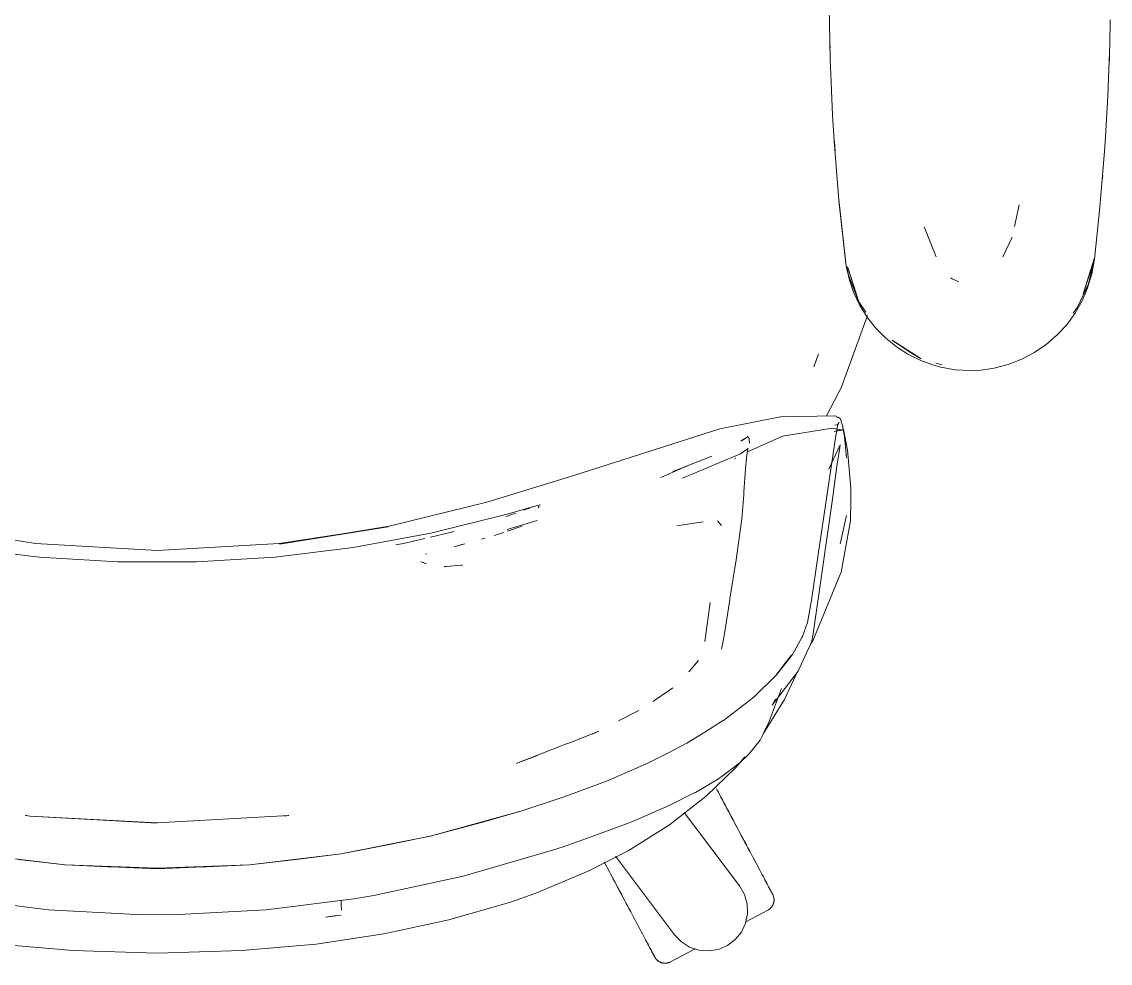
# Model space of a CAD drawing. Header units: millimetres. Extents: x 155927 to 326028, y -36033 to 97293.
# Drawn here: x 229629 to 230004, y 22044.8 to 22369.3 of the extents above; entities that cross this region are included whole.
import ezdxf

# ---------------------------------------------------------------- set-up
doc = ezdxf.new("R2010")
doc.units = ezdxf.units.MM
doc.header["$MEASUREMENT"] = 0
doc.layers.add('G-IMPT', color=8, linetype='CONTINUOUS', lineweight=9)
doc.layers.add('I-FURN', color=8, linetype='CONTINUOUS', lineweight=9)

msp = doc.modelspace()

# ---------------------------------------------------------------- linework, layer by layer
at = {"layer": 'G-IMPT'}
for p, q in [((229907.24, 22368.6), (229907.17, 22374.07)), ((229907.24, 22368.6), (229907.54, 22356.3)), ((230004.01, 22369.96), (230003.85, 22361.55)), ((229907.38, 22361.83), (229907.38, 22363.9)), ((229907.46, 22360.17), (229907.38, 22361.83)), ((230003.46, 22349.79), (230003.85, 22361.55)), ((229907.83, 22348.42), (229907.54, 22356.3)), ((230003.6, 22354.67), (230003.71, 22356.61)), ((230003.71, 22356.61), (230003.72, 22358.11)), ((230003.46, 22349.79), (230003.2, 22343.76)), ((229907.83, 22348.42), (229908.37, 22337.11)), ((230002.39, 22329.62), (230003.2, 22343.76)), ((229908.93, 22328.24), (229908.37, 22337.11)), ((229908.93, 22328.24), (229909.66, 22317.95)), ((229909.07, 22326.2), (229908.98, 22328.1)), ((230002.07, 22324.54), (230002.39, 22329.62)), ((229909.07, 22326.2), (229909.2, 22324.78)), ((230002.07, 22324.54), (230000.82, 22309.48)), ((229910.65, 22306.56), (229909.66, 22317.95)), ((230001.42, 22316.35), (230001.25, 22314.68)), ((229913, 22285.12), (229910.54, 22308.07)), ((229910.54, 22308.07), (229912.67, 22287.94)), ((230000.82, 22309.48), (230000.47, 22305.35)), ((229913, 22285.12), (229910.65, 22306.56)), ((229972.6, 22306.14), (229971.03, 22298.7)), ((230000.47, 22305.35), (229998.57, 22287.42)), ((229939.9, 22298.64), (229944.04, 22288.21)), ((229967, 22288.31), (229970.26, 22295.09)), ((229913, 22285.12), (229912.67, 22287.94)), ((229913, 22285.12), (229914.15, 22280.16)), ((229913.21, 22285.04), (229913.79, 22281.99)), ((229998.57, 22287.94), (229994.74, 22275.47)), ((229996.52, 22278.97), (229998.44, 22287.37)), ((229998.57, 22287.94), (229997.65, 22284.62)), ((229998.57, 22287.42), (229997.67, 22282.38)), ((229917.4, 22272.77), (229913.58, 22284.62)), ((229916.5, 22275.47), (229913.58, 22284.62)), ((229913.79, 22281.99), (229917.4, 22272.77)), ((229994.74, 22275.47), (229997.65, 22284.62)), ((229996.21, 22277.52), (229997.67, 22282.38)), ((229915.6, 22276.03), (229914.15, 22280.16)), ((229949.57, 22280.69), (229949.12, 22280.99)), ((229951.79, 22279.67), (229949.57, 22280.69)), ((229996.52, 22278.97), (229992.79, 22270.9)), ((229994.4, 22273.28), (229996.21, 22277.52)), ((229917.79, 22271.44), (229915.6, 22276.03)), ((229917.4, 22272.77), (229916.5, 22275.47)), ((229917.4, 22272.77), (229919.82, 22269.19)), ((229917.79, 22271.44), (229920.52, 22267.12)), ((229991.19, 22268.79), (229992.79, 22270.9)), ((229994.4, 22273.28), (229991.88, 22268.84)), ((229920.4, 22268.01), (229913.46, 22249.07)), ((229923.15, 22263.81), (229920.52, 22267.12)), ((229988.89, 22264.75), (229991.88, 22268.84)), ((229926.69, 22260.21), (229923.15, 22263.81)), ((229988.89, 22264.75), (229985.72, 22261.32)), ((229926.69, 22260.21), (229930.67, 22257.02)), ((229938.82, 22253.16), (229928.87, 22259.48)), ((229935.15, 22255.32), (229928.87, 22259.48)), ((229981.89, 22257.99), (229985.72, 22261.32)), ((229934.22, 22254.75), (229930.67, 22257.02)), ((229938.82, 22253.16), (229935.15, 22255.32)), ((229977.72, 22255.16), (229973.56, 22252.97)), ((229977.72, 22255.16), (229981.89, 22257.99)), ((229901.87, 22250.38), (229903.5, 22254.84)), ((229903.5, 22254.84), (229902.12, 22250.96)), ((229938.73, 22252.51), (229934.22, 22254.75)), ((229938.73, 22252.51), (229943.5, 22250.8)), ((229943.94, 22251.6), (229945.97, 22250.98)), ((229973.56, 22252.97), (229968.84, 22251.14)), ((229901.87, 22250.38), (229902.12, 22250.96)), ((229913.46, 22249.07), (229911.27, 22243.1)), ((229945.63, 22250.23), (229943.5, 22250.8)), ((229950.58, 22249.36), (229945.63, 22250.23)), ((229955.62, 22249.06), (229950.58, 22249.36)), ((229955.62, 22249.06), (229959.47, 22249.23)), ((229963.98, 22249.88), (229959.47, 22249.23)), ((229963.98, 22249.88), (229968.84, 22251.14)), ((229906.2, 22233.44), (229910.35, 22241.34)), ((229910.35, 22241.34), (229911.27, 22243.1)), ((229890.41, 22233.12), (229869.45, 22228.93)), ((229890.41, 22233.12), (229909.39, 22233.51)), ((229909.39, 22233.51), (229910.43, 22232.9)), ((229909.81, 22233.03), (229910.43, 22232.9)), ((229909.81, 22233.03), (229910.35, 22232.92)), ((229910.43, 22232.9), (229910.35, 22232.92)), ((229910.92, 22232.53), (229910.43, 22232.9)), ((229911.24, 22231.99), (229910.92, 22232.53)), ((229819.21, 22212.94), (229869.45, 22228.93)), ((229891.11, 22226.49), (229908.15, 22229.21)), ((229911.73, 22228.52), (229908.15, 22229.21)), ((229908.87, 22228.03), (229912.14, 22228.76)), ((229910.21, 22230.66), (229909.1, 22224.39)), ((229909.16, 22230.24), (229909.66, 22230.31)), ((229910.2, 22230.63), (229909.66, 22230.31)), ((229910.04, 22230.04), (229910.6, 22231.14)), ((229910.04, 22230.04), (229910.21, 22230.66)), ((229910.2, 22230.63), (229910.6, 22231.14)), ((229911.24, 22231.99), (229911.79, 22230.12)), ((229912.33, 22226.85), (229911.79, 22230.12)), ((229912.59, 22226.43), (229912.14, 22228.76)), ((229879.28, 22226.35), (229876.82, 22224.76)), ((229876.82, 22224.76), (229879.3, 22226.29)), ((229879.3, 22226.29), (229876.83, 22224.8)), ((229891.11, 22226.49), (229878.76, 22220.88)), ((229879.28, 22226.35), (229879.3, 22226.29)), ((229879.58, 22225.41), (229879.3, 22226.29)), ((229879.75, 22224.06), (229879.58, 22225.41)), ((229908.87, 22228.03), (229911.73, 22228.52)), ((229912.33, 22226.85), (229912.41, 22226.23)), ((229912.41, 22226.23), (229912.92, 22221.55)), ((229913.4, 22222.18), (229912.59, 22226.43)), ((229879.28, 22222.15), (229876.61, 22220.39)), ((229878.69, 22219.03), (229878.98, 22221.41)), ((229878.99, 22221.42), (229878.98, 22221.41)), ((229878.99, 22221.42), (229879.28, 22222.15)), ((229911.01, 22223.42), (229907.02, 22215.02)), ((229909.1, 22224.39), (229907.99, 22216.54)), ((229910.03, 22217.54), (229910.86, 22222.56)), ((229911.01, 22223.42), (229910.86, 22222.56)), ((229912.92, 22221.55), (229913.14, 22218.95)), ((229913.44, 22221.71), (229913.4, 22222.18)), ((229913.44, 22221.71), (229914.25, 22212.39)), ((229876.61, 22220.39), (229856.63, 22211.95)), ((229858.26, 22216.25), (229866.73, 22219.5)), ((229874.89, 22218.93), (229874.62, 22218.5)), ((229878.39, 22215.07), (229878.68, 22218.95)), ((229878.69, 22219.03), (229878.68, 22218.95)), ((229910.03, 22217.54), (229909.82, 22216.24)), ((229855.89, 22215.22), (229849.17, 22212.18)), ((229858.47, 22216.25), (229853.35, 22214.23)), ((229858.26, 22216.25), (229853.37, 22214.23)), ((229853.37, 22214.23), (229858.47, 22216.25)), ((229877.82, 22207.22), (229878.39, 22215.07)), ((229907.99, 22216.54), (229903.43, 22185.66)), ((229908.38, 22205.57), (229909.82, 22216.24)), ((229789.23, 22203.75), (229819.21, 22212.94)), ((229914.25, 22212.39), (229914.59, 22208.43)), ((229877.13, 22197.99), (229877.75, 22206.23)), ((229877.75, 22206.23), (229877.82, 22207.22)), ((229914.59, 22204.26), (229914.59, 22208.43)), ((229789.23, 22203.75), (229755.55, 22195.44)), ((229796.19, 22199.52), (229807.41, 22202.79)), ((229796.19, 22199.52), (229807.01, 22202.64)), ((229796.19, 22199.52), (229806.72, 22202.59)), ((229806.72, 22202.59), (229807.01, 22202.64)), ((229807.41, 22202.79), (229807.65, 22202.66)), ((229908.38, 22205.57), (229901.7, 22158.36)), ((229914.56, 22197.3), (229914.59, 22204.26)), ((229769.87, 22192.98), (229796.19, 22199.52)), ((229796.18, 22198.9), (229795.73, 22198.75)), ((229796.18, 22198.9), (229798.41, 22199.63)), ((229799.21, 22199.92), (229798.41, 22199.63)), ((229801.96, 22200.9), (229802.93, 22201.25)), ((229802.93, 22201.25), (229804, 22201.65)), ((229806.87, 22201.7), (229807.25, 22202.31)), ((229806.87, 22201.7), (229807.02, 22201.91)), ((229913.15, 22199.16), (229911.11, 22189.85)), ((229595.75, 22195.44), (229633.66, 22189.44)), ((229717.64, 22189.44), (229755.17, 22195.18)), ((229755.55, 22195.44), (229717.81, 22189.18)), ((229717.81, 22189.18), (229755.17, 22195.18)), ((229796.18, 22194.33), (229806.61, 22197.37)), ((229801.36, 22195.45), (229799.2, 22194.69)), ((229863.8, 22196.89), (229854.63, 22195.49)), ((229863.8, 22196.89), (229863.45, 22196.85)), ((229868.74, 22197.25), (229870.02, 22195.61)), ((229875.09, 22183.84), (229877.12, 22197.91)), ((229877.13, 22197.99), (229877.12, 22197.91)), ((229914.56, 22197.3), (229911.32, 22179.6)), ((229769.87, 22192.98), (229743.2, 22188.05)), ((229769.85, 22191.66), (229776.6, 22193.21)), ((229776.6, 22193.21), (229777.89, 22193.55)), ((229788.47, 22191.26), (229787.36, 22190.93)), ((229794.26, 22193.04), (229791.77, 22192.26)), ((229795.04, 22193.29), (229794.26, 22193.04)), ((229798.48, 22194.44), (229796.18, 22193.67)), ((229798.48, 22194.44), (229799.2, 22194.69)), ((229608.1, 22188.05), (229635.02, 22184.75)), ((229633.66, 22189.44), (229675.65, 22187.09)), ((229717.64, 22189.44), (229675.65, 22187.09)), ((229743.2, 22188.05), (229716.28, 22184.75)), ((229757.82, 22189.03), (229760.46, 22189.5)), ((229760.46, 22189.5), (229767.88, 22191.2)), ((229781.68, 22189.35), (229777.82, 22188.36)), ((229781.68, 22189.35), (229780.16, 22188.96)), ((229911.11, 22189.85), (229910.95, 22189.28)), ((229662.09, 22183.1), (229635.02, 22184.75)), ((229689.21, 22183.1), (229716.28, 22184.75)), ((229768.06, 22185.76), (229768.47, 22185.89)), ((229875.09, 22183.84), (229872.98, 22170.48)), ((229903.43, 22185.66), (229901.04, 22169.9)), ((229662.09, 22183.1), (229689.21, 22183.1)), ((229766.46, 22183.09), (229768.41, 22182.4)), ((229766.46, 22183.09), (229767.51, 22182.87)), ((229774.55, 22181.55), (229775.25, 22181.56)), ((229776.62, 22181.66), (229775.25, 22181.56)), ((229776.62, 22181.66), (229780.33, 22181.93)), ((229780.33, 22181.93), (229780.81, 22181.97)), ((229911.32, 22179.6), (229909.73, 22175.74)), ((229908.34, 22172.38), (229909.73, 22175.74)), ((229866.12, 22169.06), (229864.34, 22155.7)), ((229872.8, 22169.36), (229871, 22157.64)), ((229872.8, 22169.36), (229872.9, 22169.97)), ((229872.98, 22170.48), (229872.9, 22169.97)), ((229899.74, 22162.23), (229901.04, 22169.9)), ((229901.54, 22155.92), (229908.34, 22172.38)), ((229899.74, 22162.23), (229897.99, 22157.44)), ((229871, 22157.64), (229870.93, 22157.17)), ((229901.7, 22158.36), (229901.05, 22155.37)), ((229864.34, 22155.7), (229864.49, 22156.18)), ((229870.04, 22153.02), (229870.51, 22155.19)), ((229870.51, 22155.19), (229870.93, 22157.17)), ((229894.48, 22151.18), (229897.77, 22157.01)), ((229897.77, 22157.01), (229897.99, 22157.44)), ((229899.49, 22152), (229901.05, 22155.37)), ((229900.77, 22154.75), (229901.54, 22155.92)), ((229888.76, 22144), (229894.16, 22150.95)), ((229894.48, 22151.18), (229889.06, 22144.21)), ((229894.16, 22150.95), (229891.57, 22147.58)), ((229899.49, 22152), (229896.45, 22145.48)), ((229858.84, 22145.21), (229862.18, 22149.11)), ((229888.76, 22144), (229891.57, 22147.58)), ((229881.16, 22136.48), (229889.06, 22144.21)), ((229887.51, 22133.78), (229896.45, 22145.48)), ((229895.78, 22144.29), (229891.8, 22135.66)), ((229852.21, 22138.93), (229847.08, 22135.44)), ((229852.21, 22138.93), (229853.31, 22139.68)), ((229890.74, 22139.43), (229886.23, 22127.52)), ((229847.08, 22135.44), (229846.5, 22135.04)), ((229881.16, 22136.48), (229870.73, 22128.46)), ((229891.8, 22135.66), (229884.68, 22124.22)), ((229887.51, 22133.78), (229888.67, 22135.81)), ((229841.6, 22131.91), (229834.63, 22128.37)), ((229864.37, 22124.41), (229870.47, 22128.29)), ((229870.47, 22128.29), (229870.73, 22128.46)), ((229885.16, 22125.3), (229886.23, 22127.52)), ((229818.44, 22121.01), (229827.77, 22124.73)), ((229827.77, 22124.73), (229825.52, 22123.74)), ((229864.37, 22124.41), (229858.15, 22120.64)), ((229883.98, 22122.86), (229885.16, 22125.3)), ((229799.27, 22113.63), (229816.71, 22120.35)), ((229816.71, 22120.35), (229818.44, 22121.01)), ((229851.35, 22117.07), (229858.15, 22120.64)), ((229883.37, 22121.72), (229879.51, 22116.86)), ((229883.37, 22121.72), (229883.98, 22122.86)), ((229799.27, 22113.63), (229806.7, 22116.36)), ((229851.35, 22117.07), (229844.63, 22113.68)), ((229879.51, 22116.86), (229876.48, 22113.96)), ((229830.4, 22107.5), (229844.63, 22113.68)), ((229876.48, 22113.96), (229870.35, 22109.25)), ((229875.06, 22112.29), (229878.06, 22115.97)), ((229875.06, 22112.29), (229864.77, 22102.34)), ((229870.35, 22109.25), (229869.06, 22108.39)), ((229815.52, 22102.04), (229830.4, 22107.5)), ((229861.06, 22103.65), (229869.06, 22108.39)), ((229815.52, 22102.04), (229800.61, 22097.04)), ((229852.17, 22092.53), (229864.77, 22102.34)), ((229860.46, 22103.35), (229852.45, 22099.35)), ((229860.46, 22103.35), (229861.06, 22103.65)), ((229852.01, 22099.13), (229841.05, 22094.35)), ((229852.01, 22099.13), (229852.45, 22099.35)), ((229631.92, 22095.42), (229630.14, 22095.68)), ((229630.37, 22095.7), (229630.62, 22095.65)), ((229631.92, 22095.42), (229630.62, 22095.65)), ((229675.65, 22093.09), (229631.92, 22095.42)), ((229675.65, 22093.15), (229631.92, 22095.42)), ((229675.65, 22093.15), (229720.99, 22095.65)), ((229720.99, 22095.65), (229719.38, 22095.42)), ((229719.38, 22095.42), (229720.68, 22095.65)), ((229720.93, 22095.7), (229720.68, 22095.65)), ((229770.11, 22088.65), (229800.52, 22097.08)), ((229770.11, 22088.65), (229800.61, 22097.04)), ((229787.35, 22093.31), (229800.52, 22097.08)), ((229841.05, 22094.35), (229837.37, 22092.88)), ((229787.35, 22093.31), (229770.11, 22088.65)), ((229822.3, 22087.27), (229837.37, 22092.88)), ((229837.87, 22083.56), (229852.17, 22092.53)), ((229738.98, 22082.48), (229770.22, 22088.69)), ((229770.22, 22088.69), (229739.06, 22082.48)), ((229770.11, 22088.65), (229755.09, 22085.58)), ((229822.3, 22087.27), (229815.48, 22084.93)), ((229643.83, 22078.66), (229612.24, 22082.48)), ((229643.87, 22078.69), (229612.32, 22082.48)), ((229707.43, 22078.69), (229738.98, 22082.48)), ((229707.47, 22078.66), (229739.06, 22082.48)), ((229723.5, 22080.54), (229738.98, 22082.48)), ((229738.98, 22082.48), (229755.09, 22085.58)), ((229811.87, 22083.74), (229781.04, 22074.8)), ((229811.87, 22083.74), (229815.48, 22084.93)), ((229824.1, 22076.46), (229837.87, 22083.56)), ((229643.87, 22078.69), (229627.8, 22080.54)), ((229723.5, 22080.54), (229707.43, 22078.69)), ((229643.83, 22078.66), (229675.65, 22077.32)), ((229658.77, 22078.02), (229643.87, 22078.69)), ((229643.87, 22078.69), (229675.65, 22077.55)), ((229658.77, 22078.02), (229675.65, 22077.55)), ((229707.43, 22078.69), (229675.65, 22077.55)), ((229675.65, 22077.32), (229707.47, 22078.66)), ((229692.53, 22078.02), (229675.65, 22077.55)), ((229707.43, 22078.69), (229692.53, 22078.02)), ((229806.12, 22068.95), (229824.1, 22076.46)), ((229750.25, 22068.13), (229781.04, 22074.8)), ((229743.33, 22066.94), (229750.25, 22068.13)), ((229806.12, 22068.95), (229797.39, 22065.87)), ((229638.13, 22063.13), (229607.96, 22066.94)), ((229713.16, 22063.13), (229743.33, 22066.94)), ((229738.98, 22066.39), (229739.02, 22065.15)), ((229739.1, 22063.06), (229739.02, 22065.15)), ((229797.39, 22065.87), (229776.14, 22059.7)), ((229668.34, 22061.52), (229638.13, 22063.13)), ((229668.34, 22061.52), (229675.65, 22061.42)), ((229682.96, 22061.52), (229675.65, 22061.42)), ((229682.96, 22061.52), (229713.16, 22063.13)), ((229739.06, 22061.3), (229733.65, 22060.65)), ((229737.42, 22061.22), (229733.65, 22060.65)), ((229739.1, 22063.06), (229739.09, 22063.17)), ((229776.14, 22059.7), (229753.78, 22054.89)), ((229730.36, 22051.39), (229753.78, 22054.89)), ((229620.94, 22051.39), (229646.51, 22049.13)), ((229646.51, 22049.13), (229675.65, 22048.28)), ((229675.65, 22048.28), (229704.79, 22049.13)), ((229704.79, 22049.13), (229730.36, 22051.39))]:
    msp.add_line(p, q, dxfattribs=at)
at = {"layer": 'I-FURN'}
for p, q in [((229868.77, 22104.11), (229868.29, 22105.01)), ((229868.51, 22104.6), (229868.99, 22103.69)), ((229869.26, 22103.19), (229868.77, 22104.11)), ((229868.99, 22103.69), (229869.49, 22102.76)), ((229869.76, 22102.25), (229869.26, 22103.19)), ((229869.49, 22102.76), (229869.99, 22101.81)), ((229870.26, 22101.3), (229869.76, 22102.25)), ((229869.99, 22101.81), (229870.5, 22100.86)), ((229870.77, 22100.33), (229870.26, 22101.3)), ((229870.5, 22100.86), (229871.01, 22099.89)), ((229871.29, 22099.36), (229870.77, 22100.33)), ((229871.01, 22099.89), (229871.53, 22098.91)), ((229871.82, 22098.38), (229871.29, 22099.36)), ((229871.53, 22098.91), (229872.06, 22097.92)), ((229872.34, 22097.38), (229871.82, 22098.38)), ((229872.06, 22097.92), (229872.59, 22096.93)), ((229857.17, 22096.72), (229876.25, 22071.41)), ((229872.87, 22096.39), (229872.34, 22097.38)), ((229872.59, 22096.93), (229873.12, 22095.93)), ((229873.41, 22095.39), (229872.87, 22096.39)), ((229873.12, 22095.93), (229873.65, 22094.92)), ((229873.94, 22094.38), (229873.41, 22095.39)), ((229873.65, 22094.92), (229874.19, 22093.92)), ((229874.47, 22093.38), (229873.94, 22094.38)), ((229874.19, 22093.92), (229874.72, 22092.91)), ((229875.01, 22092.37), (229874.47, 22093.38)), ((229874.72, 22092.91), (229875.25, 22091.91)), ((229875.54, 22091.37), (229875.01, 22092.37)), ((229875.25, 22091.91), (229875.79, 22090.91)), ((229876.07, 22090.37), (229875.54, 22091.37)), ((229875.79, 22090.91), (229876.32, 22089.91)), ((229876.6, 22089.38), (229876.07, 22090.37)), ((229876.32, 22089.91), (229876.84, 22088.92)), ((229877.13, 22088.39), (229876.6, 22089.38)), ((229876.84, 22088.92), (229877.37, 22087.94)), ((229877.65, 22087.41), (229877.13, 22088.39)), ((229877.37, 22087.94), (229877.88, 22086.96)), ((229878.16, 22086.44), (229877.65, 22087.41)), ((229877.88, 22086.96), (229878.4, 22086)), ((229878.67, 22085.48), (229878.16, 22086.44)), ((229878.4, 22086), (229878.9, 22085.05)), ((229879.17, 22084.54), (229878.67, 22085.48)), ((229878.9, 22085.05), (229879.4, 22084.11)), ((229879.67, 22083.61), (229879.17, 22084.54)), ((229879.4, 22084.11), (229879.89, 22083.19)), ((229880.15, 22082.7), (229879.67, 22083.61)), ((229879.89, 22083.19), (229880.37, 22082.28)), ((229880.63, 22081.8), (229880.15, 22082.7)), ((229830.16, 22078.74), (229829.65, 22079.7)), ((229829.88, 22079.26), (229830.4, 22078.29)), ((229830.68, 22077.76), (229830.16, 22078.74)), ((229853.9, 22054.56), (229833.5, 22081.63)), ((229880.37, 22082.28), (229880.85, 22081.39)), ((229881.1, 22080.92), (229880.63, 22081.8)), ((229880.85, 22081.39), (229881.31, 22080.53)), ((229881.55, 22080.07), (229881.1, 22080.92)), ((229881.31, 22080.53), (229881.76, 22079.68)), ((229882, 22079.23), (229881.55, 22080.07)), ((229882.43, 22078.42), (229882, 22079.23)), ((229830.4, 22078.29), (229830.92, 22077.31)), ((229831.2, 22076.78), (229830.68, 22077.76)), ((229830.92, 22077.31), (229831.44, 22076.32)), ((229831.73, 22075.79), (229831.2, 22076.78)), ((229831.44, 22076.32), (229831.97, 22075.33)), ((229832.26, 22074.79), (229831.73, 22075.79)), ((229831.97, 22075.33), (229832.5, 22074.33)), ((229882.85, 22077.63), (229882.43, 22078.42)), ((229883.25, 22076.87), (229882.85, 22077.63)), ((229883.64, 22076.13), (229883.25, 22076.87)), ((229884.02, 22075.43), (229883.64, 22076.13)), ((229884.38, 22074.75), (229884.02, 22075.43)), ((229832.79, 22073.79), (229832.26, 22074.79)), ((229832.5, 22074.33), (229833.04, 22073.33)), ((229833.32, 22072.79), (229832.79, 22073.79)), ((229833.04, 22073.33), (229833.57, 22072.32)), ((229833.86, 22071.78), (229833.32, 22072.79)), ((229833.57, 22072.32), (229834.1, 22071.32)), ((229834.39, 22070.78), (229833.86, 22071.78)), ((229834.1, 22071.32), (229834.64, 22070.31)), ((229876.25, 22071.41), (229877.94, 22068.49)), ((229884.72, 22074.1), (229884.38, 22074.75)), ((229885.05, 22073.49), (229884.72, 22074.1)), ((229885.36, 22072.9), (229885.05, 22073.49)), ((229885.2, 22073.21), (229885.5, 22072.64)), ((229885.65, 22072.35), (229885.36, 22072.9)), ((229885.5, 22072.64), (229885.78, 22072.11)), ((229885.93, 22071.83), (229885.65, 22072.35)), ((229885.78, 22072.11), (229886.05, 22071.61)), ((229886.18, 22071.35), (229885.93, 22071.83)), ((229886.05, 22071.61), (229886.3, 22071.14)), ((229886.42, 22070.9), (229886.18, 22071.35)), ((229834.93, 22069.77), (229834.39, 22070.78)), ((229834.64, 22070.31), (229835.17, 22069.31)), ((229835.46, 22068.77), (229834.93, 22069.77)), ((229835.17, 22069.31), (229835.7, 22068.32)), ((229835.99, 22067.78), (229835.46, 22068.77)), ((229835.7, 22068.32), (229836.23, 22067.32)), ((229836.51, 22066.79), (229835.99, 22067.78)), ((229877.94, 22068.49), (229878.88, 22065.25)), ((229886.3, 22071.14), (229886.53, 22070.71)), ((229886.64, 22070.49), (229886.42, 22070.9)), ((229886.53, 22070.71), (229886.73, 22070.32)), ((229886.84, 22070.12), (229886.64, 22070.49)), ((229886.73, 22070.32), (229886.92, 22069.96)), ((229887.02, 22069.79), (229886.84, 22070.12)), ((229886.92, 22069.96), (229887.09, 22069.65)), ((229887.17, 22069.49), (229887.02, 22069.79)), ((229887.09, 22069.65), (229887.24, 22069.37)), ((229887.31, 22069.23), (229887.17, 22069.49)), ((229887.24, 22069.37), (229887.37, 22069.13)), ((229887.43, 22069.01), (229887.31, 22069.23)), ((229887.37, 22069.13), (229887.48, 22068.92)), ((229887.52, 22068.83), (229887.43, 22069.01)), ((229887.48, 22068.92), (229887.56, 22068.76)), ((229887.6, 22068.69), (229887.52, 22068.83)), ((229887.56, 22068.76), (229887.63, 22068.64)), ((229887.65, 22068.59), (229887.6, 22068.69)), ((229887.63, 22068.64), (229887.67, 22068.56)), ((229887.68, 22068.53), (229887.65, 22068.59)), ((229887.67, 22068.56), (229887.69, 22068.52)), ((229887.7, 22068.51), (229887.68, 22068.53)), ((229887.69, 22068.52), (229887.7, 22068.51)), ((229887.7, 22068.51), (229887.77, 22068.37)), ((229887.77, 22068.37), (229887.84, 22068.22)), ((229887.84, 22068.22), (229887.9, 22068.07)), ((229887.9, 22068.07), (229887.95, 22067.92)), ((229887.95, 22067.92), (229888, 22067.77)), ((229888, 22067.77), (229888.04, 22067.61)), ((229888.04, 22067.61), (229888.08, 22067.45)), ((229836.23, 22067.32), (229836.75, 22066.34)), ((229837.03, 22065.81), (229836.51, 22066.79)), ((229836.75, 22066.34), (229837.27, 22065.37)), ((229837.55, 22064.84), (229837.03, 22065.81)), ((229837.27, 22065.37), (229837.78, 22064.4)), ((229838.06, 22063.89), (229837.55, 22064.84)), ((229837.78, 22064.4), (229838.29, 22063.45)), ((229838.56, 22062.94), (229838.06, 22063.89)), ((229878.88, 22065.25), (229879.02, 22061.88)), ((229886.97, 22063.75), (229886.85, 22063.64)), ((229887.08, 22063.87), (229886.97, 22063.75)), ((229887.19, 22063.99), (229887.08, 22063.87)), ((229887.29, 22064.11), (229887.19, 22063.99)), ((229887.39, 22064.24), (229887.29, 22064.11)), ((229887.48, 22064.37), (229887.39, 22064.24)), ((229887.57, 22064.51), (229887.48, 22064.37)), ((229887.65, 22064.65), (229887.57, 22064.51)), ((229887.73, 22064.79), (229887.65, 22064.65)), ((229887.8, 22064.93), (229887.73, 22064.79)), ((229887.86, 22065.08), (229887.8, 22064.93)), ((229887.92, 22065.23), (229887.86, 22065.08)), ((229887.97, 22065.38), (229887.92, 22065.23)), ((229888.02, 22065.54), (229887.97, 22065.38)), ((229888.06, 22065.69), (229888.02, 22065.54)), ((229888.09, 22065.85), (229888.06, 22065.69)), ((229888.08, 22067.45), (229888.11, 22067.3)), ((229888.12, 22066.01), (229888.09, 22065.85)), ((229888.11, 22067.3), (229888.13, 22067.14)), ((229888.14, 22066.17), (229888.12, 22066.01)), ((229888.13, 22067.14), (229888.15, 22066.98)), ((229888.16, 22066.33), (229888.14, 22066.17)), ((229888.15, 22066.98), (229888.16, 22066.81)), ((229888.16, 22066.81), (229888.17, 22066.65)), ((229888.17, 22066.49), (229888.16, 22066.33)), ((229888.17, 22066.65), (229888.17, 22066.49)), ((229838.29, 22063.45), (229838.79, 22062.51)), ((229839.05, 22062.01), (229838.56, 22062.94)), ((229838.79, 22062.51), (229839.28, 22061.59)), ((229839.54, 22061.1), (229839.05, 22062.01)), ((229839.28, 22061.59), (229839.76, 22060.69)), ((229839.76, 22060.69), (229840.23, 22059.8)), ((229879.02, 22061.88), (229878.35, 22058.57)), ((229878.45, 22059.03), (229886.03, 22063.06)), ((229886.07, 22063.08), (229886.03, 22063.06)), ((229886.21, 22063.16), (229886.07, 22063.08)), ((229886.34, 22063.25), (229886.21, 22063.16)), ((229886.48, 22063.34), (229886.34, 22063.25)), ((229886.61, 22063.43), (229886.48, 22063.34)), ((229886.73, 22063.53), (229886.61, 22063.43)), ((229886.85, 22063.64), (229886.73, 22063.53)), ((229840.23, 22059.8), (229840.69, 22058.93)), ((229840.69, 22058.93), (229841.14, 22058.08)), ((229841.14, 22058.08), (229841.58, 22057.26)), ((229841.58, 22057.26), (229842.01, 22056.46)), ((229842.01, 22056.46), (229842.42, 22055.68)), ((229878.35, 22058.57), (229876.91, 22055.52)), ((229842.42, 22055.68), (229842.82, 22054.93)), ((229842.82, 22054.93), (229843.2, 22054.21)), ((229843.2, 22054.21), (229843.57, 22053.52)), ((229843.57, 22053.52), (229843.92, 22052.85)), ((229843.92, 22052.85), (229844.26, 22052.22)), ((229856.24, 22052.13), (229853.9, 22054.56)), ((229874.78, 22052.91), (229872.09, 22050.87)), ((229876.91, 22055.52), (229874.78, 22052.91)), ((229844.26, 22052.22), (229844.58, 22051.62)), ((229844.75, 22051.31), (229844.43, 22051.89)), ((229844.58, 22051.62), (229844.88, 22051.05)), ((229845.04, 22050.75), (229844.75, 22051.31)), ((229844.88, 22051.05), (229845.17, 22050.51)), ((229845.31, 22050.24), (229845.04, 22050.75)), ((229845.17, 22050.51), (229845.43, 22050.01)), ((229845.57, 22049.76), (229845.31, 22050.24)), ((229845.43, 22050.01), (229845.68, 22049.55)), ((229845.81, 22049.31), (229845.57, 22049.76)), ((229845.68, 22049.55), (229845.91, 22049.12)), ((229846.02, 22048.9), (229845.81, 22049.31)), ((229845.91, 22049.12), (229846.12, 22048.72)), ((229846.22, 22048.53), (229846.02, 22048.9)), ((229846.12, 22048.72), (229846.31, 22048.37)), ((229852.53, 22045.25), (229860.94, 22049.72)), ((229859.09, 22050.33), (229856.24, 22052.13)), ((229862.29, 22049.27), (229859.09, 22050.33)), ((229865.66, 22049), (229862.29, 22049.27)), ((229868.99, 22049.55), (229865.66, 22049)), ((229872.09, 22050.87), (229868.99, 22049.55)), ((229846.4, 22048.19), (229846.22, 22048.53)), ((229846.31, 22048.37), (229846.48, 22048.05)), ((229846.56, 22047.89), (229846.4, 22048.19)), ((229846.48, 22048.05), (229846.63, 22047.77)), ((229846.7, 22047.64), (229846.56, 22047.89)), ((229846.63, 22047.77), (229846.75, 22047.53)), ((229846.81, 22047.42), (229846.7, 22047.64)), ((229846.75, 22047.53), (229846.86, 22047.33)), ((229846.91, 22047.24), (229846.81, 22047.42)), ((229846.86, 22047.33), (229846.95, 22047.17)), ((229846.98, 22047.1), (229846.91, 22047.24)), ((229846.95, 22047.17), (229847.01, 22047.04)), ((229847.04, 22047), (229846.98, 22047.1)), ((229847.01, 22047.04), (229847.05, 22046.96)), ((229847.07, 22046.94), (229847.04, 22047)), ((229847.05, 22046.96), (229847.08, 22046.92)), ((229847.08, 22046.91), (229847.07, 22046.94)), ((229847.08, 22046.92), (229847.08, 22046.91)), ((229847.1, 22046.88), (229847.08, 22046.91)), ((229847.18, 22046.74), (229847.1, 22046.88)), ((229847.27, 22046.6), (229847.18, 22046.74)), ((229847.36, 22046.47), (229847.27, 22046.6)), ((229847.45, 22046.34), (229847.36, 22046.47)), ((229847.55, 22046.21), (229847.45, 22046.34)), ((229847.66, 22046.09), (229847.55, 22046.21)), ((229847.77, 22045.97), (229847.66, 22046.09)), ((229847.89, 22045.86), (229847.77, 22045.97)), ((229848.01, 22045.75), (229847.89, 22045.86)), ((229848.13, 22045.65), (229848.01, 22045.75)), ((229848.26, 22045.55), (229848.13, 22045.65)), ((229848.39, 22045.46), (229848.26, 22045.55)), ((229848.53, 22045.37), (229848.39, 22045.46)), ((229848.67, 22045.29), (229848.53, 22045.37)), ((229848.81, 22045.22), (229848.67, 22045.29)), ((229848.95, 22045.15), (229848.81, 22045.22)), ((229849.1, 22045.08), (229848.95, 22045.15)), ((229849.25, 22045.02), (229849.1, 22045.08)), ((229849.4, 22044.97), (229849.25, 22045.02)), ((229849.56, 22044.92), (229849.4, 22044.97)), ((229851.94, 22044.99), (229851.79, 22044.94)), ((229852.09, 22045.05), (229851.94, 22044.99)), ((229852.24, 22045.11), (229852.09, 22045.05)), ((229852.39, 22045.18), (229852.24, 22045.11)), ((229852.53, 22045.25), (229852.39, 22045.18)), ((229849.71, 22044.88), (229849.56, 22044.92)), ((229849.87, 22044.85), (229849.71, 22044.88)), ((229850.03, 22044.82), (229849.87, 22044.85)), ((229850.19, 22044.8), (229850.03, 22044.82)), ((229850.35, 22044.79), (229850.19, 22044.8)), ((229850.51, 22044.78), (229850.35, 22044.79)), ((229850.67, 22044.78), (229850.51, 22044.78)), ((229850.83, 22044.78), (229850.67, 22044.78)), ((229851, 22044.79), (229850.83, 22044.78)), ((229851.16, 22044.81), (229851, 22044.79)), ((229851.31, 22044.83), (229851.16, 22044.81)), ((229851.47, 22044.86), (229851.31, 22044.83)), ((229851.63, 22044.9), (229851.47, 22044.86)), ((229851.79, 22044.94), (229851.63, 22044.9))]:
    msp.add_line(p, q, dxfattribs=at)

doc.saveas('drawing.dxf')
